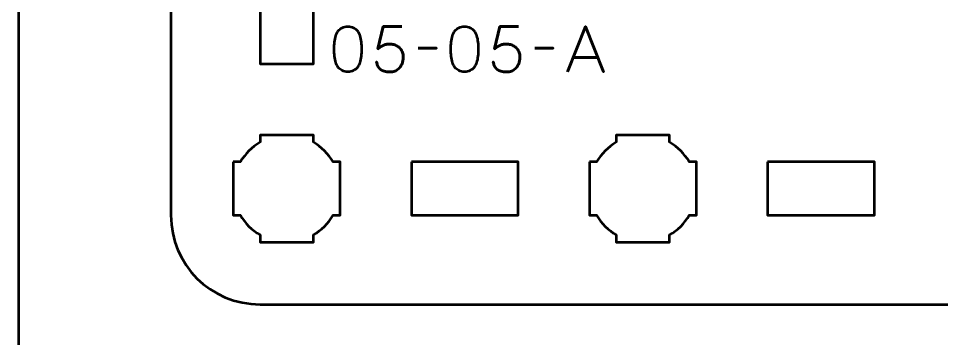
# Model space of a CAD drawing. Header units: centimetres. Extents: x -21 to 0, y -29.7 to 0.
# Drawn here: x -21 to -15.82, y -20.32 to -18.52 of the extents above; entities that cross this region are included whole.
import ezdxf

# ---------------------------------------------------------------- set-up
doc = ezdxf.new("R2010")
doc.units = ezdxf.units.CM
doc.header["$MEASUREMENT"] = 0
doc.layers.add('Layer 1', color=7, linetype='Continuous')

msp = doc.modelspace()

# ---------------------------------------------------------------- linework, layer by layer
at = {"layer": 'Layer 1', "color": 1, "lineweight": 53}
msp.add_open_spline([(-21.00003, -29.19995), (-21.00003, -29.19995), (-21.00003, -1.69992), (-21.00003, -1.69992), (-21.00003, -1.69992), (-21.00003, -1.61709), (-20.93286, -1.54992), (-20.85003, -1.54992), (-20.85003, -1.54992), (-20.7672, -1.54992), (-20.70003, -1.48275), (-20.70003, -1.39992), (-20.70003, -1.39992), (-20.70003, -1.31709), (-20.7672, -1.24992), (-20.85003, -1.24992), (-20.85003, -1.24992), (-20.93286, -1.24992), (-21.00003, -1.18275), (-21.00003, -1.09992), (-21.00003, -1.09992), (-21.00003, -1.09992), (-21.00003, -0.49992), (-21.00003, -0.49992), (-21.00003, -0.49992), (-21.00003, -0.22295), (-20.77694, 0.00004), (-20.49994, 0.00004), (-20.49994, 0.00004), (-20.49994, 0.00004), (-0.50008, 0.00004), (-0.50008, 0.00004), (-0.50008, 0.00004), (-0.22294, 0.00004), (0.00002, -0.22295), (0.00002, -0.49992), (0.00002, -0.49992), (0.00002, -0.49992), (0.00002, -29.19995), (0.00002, -29.19995), (0.00002, -29.19995), (0.00002, -29.47695), (-0.22294, -29.70004), (-0.50008, -29.70004), (-0.50008, -29.70004), (-0.50008, -29.70004), (-20.49994, -29.70004), (-20.49994, -29.70004), (-20.49994, -29.70004), (-20.77694, -29.70004), (-21.00003, -29.47695), (-21.00003, -29.19995)], degree=3, knots=[0, 0, 0, 0, 0.0769231, 0.0769231, 0.0769231, 0.0769231, 0.1538462, 0.1538462, 0.1538462, 0.1538462, 0.2307692, 0.2307692, 0.2307692, 0.2307692, 0.3076923, 0.3076923, 0.3076923, 0.3076923, 0.3846154, 0.3846154, 0.3846154, 0.3846154, 0.4615385, 0.4615385, 0.4615385, 0.4615385, 0.5384615, 0.5384615, 0.5384615, 0.5384615, 0.6153846, 0.6153846, 0.6153846, 0.6153846, 0.6923077, 0.6923077, 0.6923077, 0.6923077, 0.7692308, 0.7692308, 0.7692308, 0.7692308, 0.8461538, 0.8461538, 0.8461538, 0.8461538, 0.9230769, 0.9230769, 0.9230769, 0.9230769, 1, 1, 1, 1], dxfattribs=at)
at = {"layer": 'Layer 1', "color": 3, "lineweight": 53}
msp.add_open_spline([(-19.64363, -10.82436), (-19.64363, -10.82436), (-11.34373, -10.82436), (-11.34373, -10.82436), (-11.34373, -10.82436), (-11.06673, -10.82436), (-10.84363, -11.04746), (-10.84363, -11.32446), (-10.84363, -11.32446), (-10.84363, -11.32446), (-10.84363, -19.62436), (-10.84363, -19.62436), (-10.84363, -19.62436), (-10.84363, -19.90136), (-11.06673, -20.12446), (-11.34373, -20.12446), (-11.34373, -20.12446), (-11.34373, -20.12446), (-19.64363, -20.12446), (-19.64363, -20.12446), (-19.64363, -20.12446), (-19.92063, -20.12446), (-20.14373, -19.90136), (-20.14373, -19.62436), (-20.14373, -19.62436), (-20.14373, -19.62436), (-20.14373, -11.32446), (-20.14373, -11.32446), (-20.14373, -11.32446), (-20.14373, -11.04746), (-19.92063, -10.82436), (-19.64363, -10.82436)], degree=3, knots=[0, 0, 0, 0, 0.125, 0.125, 0.125, 0.125, 0.25, 0.25, 0.25, 0.25, 0.375, 0.375, 0.375, 0.375, 0.5, 0.5, 0.5, 0.5, 0.625, 0.625, 0.625, 0.625, 0.75, 0.75, 0.75, 0.75, 0.875, 0.875, 0.875, 0.875, 1, 1, 1, 1], dxfattribs=at)
at = {"layer": 'Layer 1', "lineweight": 53}
for points, knots in [([(-19.64363, -18.17441), (-19.64363, -18.17441), (-19.34363, -18.17441), (-19.34363, -18.17441), (-19.34363, -18.17441), (-19.34363, -18.17441), (-19.34363, -18.77441), (-19.34363, -18.77441), (-19.34363, -18.77441), (-19.34363, -18.77441), (-19.64363, -18.77441), (-19.64363, -18.77441), (-19.64363, -18.77441), (-19.64363, -18.77441), (-19.64363, -18.17441), (-19.64363, -18.17441)], [0, 0, 0, 0, 0.25, 0.25, 0.25, 0.25, 0.5, 0.5, 0.5, 0.5, 0.75, 0.75, 0.75, 0.75, 1, 1, 1, 1]), ([(-19.79369, -19.32438), (-19.79369, -19.32438), (-19.75349, -19.32438), (-19.75349, -19.32438), (-19.75349, -19.32438), (-19.72716, -19.27886), (-19.6892, -19.24093), (-19.64369, -19.2146), (-19.64369, -19.2146), (-19.64369, -19.2146), (-19.64369, -19.17438), (-19.64369, -19.17438), (-19.64369, -19.17438), (-19.64369, -19.17438), (-19.34369, -19.17438), (-19.34369, -19.17438), (-19.34369, -19.17438), (-19.34369, -19.17438), (-19.34369, -19.21457), (-19.34369, -19.21457), (-19.34369, -19.21457), (-19.29816, -19.2409), (-19.26017, -19.27885), (-19.23381, -19.32438), (-19.23381, -19.32438), (-19.23381, -19.32438), (-19.19369, -19.32438), (-19.19369, -19.32438), (-19.19369, -19.32438), (-19.19369, -19.32438), (-19.19369, -19.4698), (-19.19369, -19.4698), (-19.19369, -19.4698), (-19.19369, -19.4698), (-19.19363, -19.47445), (-19.19363, -19.47445), (-19.19363, -19.47445), (-19.19363, -19.47445), (-19.19369, -19.47909), (-19.19369, -19.47909), (-19.19369, -19.47909), (-19.19369, -19.47909), (-19.19369, -19.62438), (-19.19369, -19.62438), (-19.19369, -19.62438), (-19.19369, -19.62438), (-19.23376, -19.62438), (-19.23376, -19.62438), (-19.23376, -19.62438), (-19.26011, -19.66995), (-19.29811, -19.70796), (-19.34369, -19.73432), (-19.34369, -19.73432), (-19.34369, -19.73432), (-19.34369, -19.77438), (-19.34369, -19.77438), (-19.34369, -19.77438), (-19.34369, -19.77438), (-19.48697, -19.77438), (-19.48697, -19.77438), (-19.48697, -19.77438), (-19.48697, -19.77438), (-19.49364, -19.77446), (-19.49364, -19.77446), (-19.49364, -19.77446), (-19.49364, -19.77446), (-19.50032, -19.77438), (-19.50032, -19.77438), (-19.50032, -19.77438), (-19.50032, -19.77438), (-19.64369, -19.77438), (-19.64369, -19.77438), (-19.64369, -19.77438), (-19.64369, -19.77438), (-19.64369, -19.73428), (-19.64369, -19.73428), (-19.64369, -19.73428), (-19.68923, -19.70792), (-19.72721, -19.66993), (-19.75354, -19.62438), (-19.75354, -19.62438), (-19.75354, -19.62438), (-19.79369, -19.62438), (-19.79369, -19.62438), (-19.79369, -19.62438), (-19.79369, -19.62438), (-19.79369, -19.32438), (-19.79369, -19.32438)], [0, 0, 0, 0, 0.0454545, 0.0454545, 0.0454545, 0.0454545, 0.0909091, 0.0909091, 0.0909091, 0.0909091, 0.1363636, 0.1363636, 0.1363636, 0.1363636, 0.1818182, 0.1818182, 0.1818182, 0.1818182, 0.2272727, 0.2272727, 0.2272727, 0.2272727, 0.2727273, 0.2727273, 0.2727273, 0.2727273, 0.3181818, 0.3181818, 0.3181818, 0.3181818, 0.3636364, 0.3636364, 0.3636364, 0.3636364, 0.4090909, 0.4090909, 0.4090909, 0.4090909, 0.4545455, 0.4545455, 0.4545455, 0.4545455, 0.5, 0.5, 0.5, 0.5, 0.5454545, 0.5454545, 0.5454545, 0.5454545, 0.5909091, 0.5909091, 0.5909091, 0.5909091, 0.6363636, 0.6363636, 0.6363636, 0.6363636, 0.6818182, 0.6818182, 0.6818182, 0.6818182, 0.7272727, 0.7272727, 0.7272727, 0.7272727, 0.7727273, 0.7727273, 0.7727273, 0.7727273, 0.8181818, 0.8181818, 0.8181818, 0.8181818, 0.8636364, 0.8636364, 0.8636364, 0.8636364, 0.9090909, 0.9090909, 0.9090909, 0.9090909, 0.9545455, 0.9545455, 0.9545455, 0.9545455, 1, 1, 1, 1]), ([(-17.79369, -19.32438), (-17.79369, -19.32438), (-17.75349, -19.32438), (-17.75349, -19.32438), (-17.75349, -19.32438), (-17.72716, -19.27886), (-17.6892, -19.24093), (-17.64369, -19.2146), (-17.64369, -19.2146), (-17.64369, -19.2146), (-17.64369, -19.17438), (-17.64369, -19.17438), (-17.64369, -19.17438), (-17.64369, -19.17438), (-17.34369, -19.17438), (-17.34369, -19.17438), (-17.34369, -19.17438), (-17.34369, -19.17438), (-17.34369, -19.21457), (-17.34369, -19.21457), (-17.34369, -19.21457), (-17.29816, -19.2409), (-17.26017, -19.27885), (-17.23381, -19.32438), (-17.23381, -19.32438), (-17.23381, -19.32438), (-17.19369, -19.32438), (-17.19369, -19.32438), (-17.19369, -19.32438), (-17.19369, -19.32438), (-17.19369, -19.4698), (-17.19369, -19.4698), (-17.19369, -19.4698), (-17.19369, -19.4698), (-17.19363, -19.47445), (-17.19363, -19.47445), (-17.19363, -19.47445), (-17.19363, -19.47445), (-17.19369, -19.47909), (-17.19369, -19.47909), (-17.19369, -19.47909), (-17.19369, -19.47909), (-17.19369, -19.62438), (-17.19369, -19.62438), (-17.19369, -19.62438), (-17.19369, -19.62438), (-17.23376, -19.62438), (-17.23376, -19.62438), (-17.23376, -19.62438), (-17.26011, -19.66995), (-17.29811, -19.70796), (-17.34369, -19.73432), (-17.34369, -19.73432), (-17.34369, -19.73432), (-17.34369, -19.77438), (-17.34369, -19.77438), (-17.34369, -19.77438), (-17.34369, -19.77438), (-17.48697, -19.77438), (-17.48697, -19.77438), (-17.48697, -19.77438), (-17.48697, -19.77438), (-17.49364, -19.77446), (-17.49364, -19.77446), (-17.49364, -19.77446), (-17.49364, -19.77446), (-17.50032, -19.77438), (-17.50032, -19.77438), (-17.50032, -19.77438), (-17.50032, -19.77438), (-17.64369, -19.77438), (-17.64369, -19.77438), (-17.64369, -19.77438), (-17.64369, -19.77438), (-17.64369, -19.73428), (-17.64369, -19.73428), (-17.64369, -19.73428), (-17.68923, -19.70792), (-17.72721, -19.66993), (-17.75354, -19.62438), (-17.75354, -19.62438), (-17.75354, -19.62438), (-17.79369, -19.62438), (-17.79369, -19.62438), (-17.79369, -19.62438), (-17.79369, -19.62438), (-17.79369, -19.32438), (-17.79369, -19.32438)], [0, 0, 0, 0, 0.0454545, 0.0454545, 0.0454545, 0.0454545, 0.0909091, 0.0909091, 0.0909091, 0.0909091, 0.1363636, 0.1363636, 0.1363636, 0.1363636, 0.1818182, 0.1818182, 0.1818182, 0.1818182, 0.2272727, 0.2272727, 0.2272727, 0.2272727, 0.2727273, 0.2727273, 0.2727273, 0.2727273, 0.3181818, 0.3181818, 0.3181818, 0.3181818, 0.3636364, 0.3636364, 0.3636364, 0.3636364, 0.4090909, 0.4090909, 0.4090909, 0.4090909, 0.4545455, 0.4545455, 0.4545455, 0.4545455, 0.5, 0.5, 0.5, 0.5, 0.5454545, 0.5454545, 0.5454545, 0.5454545, 0.5909091, 0.5909091, 0.5909091, 0.5909091, 0.6363636, 0.6363636, 0.6363636, 0.6363636, 0.6818182, 0.6818182, 0.6818182, 0.6818182, 0.7272727, 0.7272727, 0.7272727, 0.7272727, 0.7727273, 0.7727273, 0.7727273, 0.7727273, 0.8181818, 0.8181818, 0.8181818, 0.8181818, 0.8636364, 0.8636364, 0.8636364, 0.8636364, 0.9090909, 0.9090909, 0.9090909, 0.9090909, 0.9545455, 0.9545455, 0.9545455, 0.9545455, 1, 1, 1, 1]), ([(-18.79368, -19.32436), (-18.79368, -19.32436), (-18.19368, -19.32436), (-18.19368, -19.32436), (-18.19368, -19.32436), (-18.19368, -19.32436), (-18.19368, -19.62436), (-18.19368, -19.62436), (-18.19368, -19.62436), (-18.19368, -19.62436), (-18.79368, -19.62436), (-18.79368, -19.62436), (-18.79368, -19.62436), (-18.79368, -19.62436), (-18.79368, -19.32436), (-18.79368, -19.32436)], [0, 0, 0, 0, 0.25, 0.25, 0.25, 0.25, 0.5, 0.5, 0.5, 0.5, 0.75, 0.75, 0.75, 0.75, 1, 1, 1, 1]), ([(-16.79372, -19.32436), (-16.79372, -19.32436), (-16.19371, -19.32436), (-16.19371, -19.32436), (-16.19371, -19.32436), (-16.19371, -19.32436), (-16.19371, -19.62436), (-16.19371, -19.62436), (-16.19371, -19.62436), (-16.19371, -19.62436), (-16.79372, -19.62436), (-16.79372, -19.62436), (-16.79372, -19.62436), (-16.79372, -19.62436), (-16.79372, -19.32436), (-16.79372, -19.32436)], [0, 0, 0, 0, 0.25, 0.25, 0.25, 0.25, 0.5, 0.5, 0.5, 0.5, 0.75, 0.75, 0.75, 0.75, 1, 1, 1, 1])]:
    msp.add_open_spline(points, degree=3, knots=knots, dxfattribs=at)
at = {"layer": 'Layer 1', "color": 5, "lineweight": 53}
for points, knots in [([(-19.15057, -18.8186), (-19.13823, -18.81854), (-19.12758, -18.81637), (-19.11871, -18.81213), (-19.11871, -18.81213), (-19.10989, -18.8079), (-19.10254, -18.80184), (-19.09666, -18.79414), (-19.09666, -18.79414), (-19.09084, -18.78638), (-19.08625, -18.77721), (-19.08284, -18.76662), (-19.08284, -18.76662), (-19.07949, -18.75604), (-19.07708, -18.74446), (-19.07573, -18.73176), (-19.07573, -18.73176), (-19.07431, -18.71906), (-19.07361, -18.70571), (-19.07367, -18.6916), (-19.07367, -18.6916), (-19.07361, -18.67755), (-19.07431, -18.6642), (-19.07573, -18.65156), (-19.07573, -18.65156), (-19.07708, -18.63892), (-19.07949, -18.62728), (-19.08284, -18.61669), (-19.08284, -18.61669), (-19.08625, -18.60617), (-19.09084, -18.597), (-19.09666, -18.58918), (-19.09666, -18.58918), (-19.10254, -18.58141), (-19.10989, -18.57536), (-19.11871, -18.57112), (-19.11871, -18.57112), (-19.12758, -18.56683), (-19.13823, -18.56466), (-19.15057, -18.5646), (-19.15057, -18.5646), (-19.16292, -18.56466), (-19.17356, -18.56683), (-19.18244, -18.57112), (-19.18244, -18.57112), (-19.19126, -18.57536), (-19.19861, -18.58141), (-19.20449, -18.58918), (-19.20449, -18.58918), (-19.21031, -18.597), (-19.2149, -18.60617), (-19.21831, -18.61669), (-19.21831, -18.61669), (-19.22166, -18.62728), (-19.22407, -18.63892), (-19.22542, -18.65156), (-19.22542, -18.65156), (-19.22683, -18.6642), (-19.22754, -18.67755), (-19.22748, -18.6916), (-19.22748, -18.6916), (-19.22754, -18.70571), (-19.22683, -18.71906), (-19.22542, -18.73176), (-19.22542, -18.73176), (-19.22407, -18.74446), (-19.22166, -18.75604), (-19.21831, -18.76662), (-19.21831, -18.76662), (-19.2149, -18.77721), (-19.21031, -18.78638), (-19.20449, -18.79414), (-19.20449, -18.79414), (-19.19861, -18.80184), (-19.19126, -18.8079), (-19.18244, -18.81213), (-19.18244, -18.81213), (-19.17356, -18.81637), (-19.16292, -18.81854), (-19.15057, -18.8186)], [0, 0, 0, 0, 0.05, 0.05, 0.05, 0.05, 0.1, 0.1, 0.1, 0.1, 0.15, 0.15, 0.15, 0.15, 0.2, 0.2, 0.2, 0.2, 0.25, 0.25, 0.25, 0.25, 0.3, 0.3, 0.3, 0.3, 0.35, 0.35, 0.35, 0.35, 0.4, 0.4, 0.4, 0.4, 0.45, 0.45, 0.45, 0.45, 0.5, 0.5, 0.5, 0.5, 0.55, 0.55, 0.55, 0.55, 0.6, 0.6, 0.6, 0.6, 0.65, 0.65, 0.65, 0.65, 0.7, 0.7, 0.7, 0.7, 0.75, 0.75, 0.75, 0.75, 0.8, 0.8, 0.8, 0.8, 0.85, 0.85, 0.85, 0.85, 0.9, 0.9, 0.9, 0.9, 0.95, 0.95, 0.95, 0.95, 1, 1, 1, 1]), ([(-19.15057, -18.8186), (-19.13823, -18.81854), (-19.12758, -18.81637), (-19.11871, -18.81213), (-19.11871, -18.81213), (-19.10989, -18.8079), (-19.10254, -18.80184), (-19.09666, -18.79414), (-19.09666, -18.79414), (-19.09084, -18.78638), (-19.08625, -18.77721), (-19.08284, -18.76662), (-19.08284, -18.76662), (-19.07949, -18.75604), (-19.07708, -18.74446), (-19.07573, -18.73176), (-19.07573, -18.73176), (-19.07431, -18.71906), (-19.07361, -18.70571), (-19.07367, -18.6916), (-19.07367, -18.6916), (-19.07361, -18.67755), (-19.07431, -18.6642), (-19.07573, -18.65156), (-19.07573, -18.65156), (-19.07708, -18.63892), (-19.07949, -18.62728), (-19.08284, -18.61669), (-19.08284, -18.61669), (-19.08625, -18.60617), (-19.09084, -18.597), (-19.09666, -18.58918), (-19.09666, -18.58918), (-19.10254, -18.58141), (-19.10989, -18.57536), (-19.11871, -18.57112), (-19.11871, -18.57112), (-19.12758, -18.56683), (-19.13823, -18.56466), (-19.15057, -18.5646), (-19.15057, -18.5646), (-19.16292, -18.56466), (-19.17356, -18.56683), (-19.18244, -18.57112), (-19.18244, -18.57112), (-19.19126, -18.57536), (-19.19861, -18.58141), (-19.20449, -18.58918), (-19.20449, -18.58918), (-19.21031, -18.597), (-19.2149, -18.60617), (-19.21831, -18.61669), (-19.21831, -18.61669), (-19.22166, -18.62728), (-19.22407, -18.63892), (-19.22542, -18.65156), (-19.22542, -18.65156), (-19.22683, -18.6642), (-19.22754, -18.67755), (-19.22748, -18.6916), (-19.22748, -18.6916), (-19.22754, -18.70571), (-19.22683, -18.71906), (-19.22542, -18.73176), (-19.22542, -18.73176), (-19.22407, -18.74446), (-19.22166, -18.75604), (-19.21831, -18.76662), (-19.21831, -18.76662), (-19.2149, -18.77721), (-19.21031, -18.78638), (-19.20449, -18.79414), (-19.20449, -18.79414), (-19.19861, -18.80184), (-19.19126, -18.8079), (-19.18244, -18.81213), (-19.18244, -18.81213), (-19.17356, -18.81637), (-19.16292, -18.81854), (-19.15057, -18.8186)], [0, 0, 0, 0, 0.05, 0.05, 0.05, 0.05, 0.1, 0.1, 0.1, 0.1, 0.15, 0.15, 0.15, 0.15, 0.2, 0.2, 0.2, 0.2, 0.25, 0.25, 0.25, 0.25, 0.3, 0.3, 0.3, 0.3, 0.35, 0.35, 0.35, 0.35, 0.4, 0.4, 0.4, 0.4, 0.45, 0.45, 0.45, 0.45, 0.5, 0.5, 0.5, 0.5, 0.55, 0.55, 0.55, 0.55, 0.6, 0.6, 0.6, 0.6, 0.65, 0.65, 0.65, 0.65, 0.7, 0.7, 0.7, 0.7, 0.75, 0.75, 0.75, 0.75, 0.8, 0.8, 0.8, 0.8, 0.85, 0.85, 0.85, 0.85, 0.9, 0.9, 0.9, 0.9, 0.95, 0.95, 0.95, 0.95, 1, 1, 1, 1]), ([(-18.84718, -18.56425), (-18.84718, -18.56425), (-18.95302, -18.56425), (-18.95302, -18.56425), (-18.95302, -18.56425), (-18.95302, -18.56425), (-18.98124, -18.69054), (-18.98124, -18.69054), (-18.98124, -18.69054), (-18.9763, -18.68631), (-18.9716, -18.68249), (-18.96707, -18.67913), (-18.96707, -18.67913), (-18.9626, -18.67578), (-18.9579, -18.67296), (-18.9529, -18.67061), (-18.9529, -18.67061), (-18.94796, -18.66826), (-18.94232, -18.66649), (-18.93597, -18.66526), (-18.93597, -18.66526), (-18.92968, -18.66402), (-18.92215, -18.66338), (-18.91351, -18.66338), (-18.91351, -18.66338), (-18.90645, -18.66338), (-18.8994, -18.66432), (-18.89234, -18.66626), (-18.89234, -18.66626), (-18.88528, -18.66814), (-18.87858, -18.67102), (-18.87223, -18.67484), (-18.87223, -18.67484), (-18.86582, -18.67872), (-18.86018, -18.68354), (-18.85524, -18.68936), (-18.85524, -18.68936), (-18.85024, -18.69519), (-18.8463, -18.70201), (-18.84348, -18.70983), (-18.84348, -18.70983), (-18.8406, -18.71765), (-18.83913, -18.72652), (-18.83907, -18.7364), (-18.83907, -18.7364), (-18.83901, -18.74005), (-18.83942, -18.74463), (-18.84025, -18.75004), (-18.84025, -18.75004), (-18.84101, -18.75545), (-18.84242, -18.76133), (-18.84442, -18.76756), (-18.84442, -18.76756), (-18.84642, -18.7738), (-18.84924, -18.77997), (-18.85283, -18.78609), (-18.85283, -18.78609), (-18.85641, -18.7922), (-18.861, -18.79779), (-18.86653, -18.80284), (-18.86653, -18.80284), (-18.87205, -18.8079), (-18.87876, -18.81196), (-18.88658, -18.81501), (-18.88658, -18.81501), (-18.89446, -18.81801), (-18.90369, -18.8196), (-18.91421, -18.81966), (-18.91421, -18.81966), (-18.92679, -18.8196), (-18.93738, -18.81825), (-18.94596, -18.81572), (-18.94596, -18.81572), (-18.95455, -18.81313), (-18.96154, -18.80978), (-18.96695, -18.80555), (-18.96695, -18.80555), (-18.97242, -18.80131), (-18.97665, -18.79667), (-18.97971, -18.79161), (-18.97971, -18.79161), (-18.98277, -18.78656), (-18.98506, -18.7815), (-18.98659, -18.77644), (-18.98659, -18.77644), (-18.98812, -18.77139), (-18.9893, -18.76674), (-18.99006, -18.76251), (-18.99006, -18.76251), (-18.9893, -18.76674), (-18.98812, -18.77139), (-18.98659, -18.77644), (-18.98659, -18.77644), (-18.98506, -18.7815), (-18.98277, -18.78656), (-18.97971, -18.79161), (-18.97971, -18.79161), (-18.97665, -18.79667), (-18.97242, -18.80131), (-18.96695, -18.80555), (-18.96695, -18.80555), (-18.96154, -18.80978), (-18.95455, -18.81313), (-18.94596, -18.81572), (-18.94596, -18.81572), (-18.93738, -18.81825), (-18.92679, -18.8196), (-18.91421, -18.81966), (-18.91421, -18.81966), (-18.90369, -18.8196), (-18.89446, -18.81801), (-18.88658, -18.81501), (-18.88658, -18.81501), (-18.87876, -18.81196), (-18.87205, -18.8079), (-18.86653, -18.80284), (-18.86653, -18.80284), (-18.861, -18.79779), (-18.85641, -18.7922), (-18.85283, -18.78609), (-18.85283, -18.78609), (-18.84924, -18.77997), (-18.84642, -18.7738), (-18.84442, -18.76756), (-18.84442, -18.76756), (-18.84242, -18.76133), (-18.84101, -18.75545), (-18.84025, -18.75004), (-18.84025, -18.75004), (-18.83942, -18.74463), (-18.83901, -18.74005), (-18.83907, -18.7364), (-18.83907, -18.7364), (-18.83913, -18.72652), (-18.8406, -18.71765), (-18.84348, -18.70983), (-18.84348, -18.70983), (-18.8463, -18.70201), (-18.85024, -18.69519), (-18.85524, -18.68936), (-18.85524, -18.68936), (-18.86018, -18.68354), (-18.86582, -18.67872), (-18.87223, -18.67484), (-18.87223, -18.67484), (-18.87858, -18.67102), (-18.88528, -18.66814), (-18.89234, -18.66626), (-18.89234, -18.66626), (-18.8994, -18.66432), (-18.90645, -18.66338), (-18.91351, -18.66338), (-18.91351, -18.66338), (-18.92215, -18.66338), (-18.92968, -18.66402), (-18.93597, -18.66526), (-18.93597, -18.66526), (-18.94232, -18.66649), (-18.94796, -18.66826), (-18.9529, -18.67061), (-18.9529, -18.67061), (-18.9579, -18.67296), (-18.9626, -18.67578), (-18.96707, -18.67913), (-18.96707, -18.67913), (-18.9716, -18.68249), (-18.9763, -18.68631), (-18.98124, -18.69054), (-18.98124, -18.69054), (-18.98124, -18.69054), (-18.95302, -18.56425), (-18.95302, -18.56425), (-18.95302, -18.56425), (-18.95302, -18.56425), (-18.84718, -18.56425), (-18.84718, -18.56425)], [0, 0, 0, 0, 0.0227273, 0.0227273, 0.0227273, 0.0227273, 0.0454545, 0.0454545, 0.0454545, 0.0454545, 0.0681818, 0.0681818, 0.0681818, 0.0681818, 0.0909091, 0.0909091, 0.0909091, 0.0909091, 0.1136364, 0.1136364, 0.1136364, 0.1136364, 0.1363636, 0.1363636, 0.1363636, 0.1363636, 0.1590909, 0.1590909, 0.1590909, 0.1590909, 0.1818182, 0.1818182, 0.1818182, 0.1818182, 0.2045455, 0.2045455, 0.2045455, 0.2045455, 0.2272727, 0.2272727, 0.2272727, 0.2272727, 0.25, 0.25, 0.25, 0.25, 0.2727273, 0.2727273, 0.2727273, 0.2727273, 0.2954545, 0.2954545, 0.2954545, 0.2954545, 0.3181818, 0.3181818, 0.3181818, 0.3181818, 0.3409091, 0.3409091, 0.3409091, 0.3409091, 0.3636364, 0.3636364, 0.3636364, 0.3636364, 0.3863636, 0.3863636, 0.3863636, 0.3863636, 0.4090909, 0.4090909, 0.4090909, 0.4090909, 0.4318182, 0.4318182, 0.4318182, 0.4318182, 0.4545455, 0.4545455, 0.4545455, 0.4545455, 0.4772727, 0.4772727, 0.4772727, 0.4772727, 0.5, 0.5, 0.5, 0.5, 0.5227273, 0.5227273, 0.5227273, 0.5227273, 0.5454545, 0.5454545, 0.5454545, 0.5454545, 0.5681818, 0.5681818, 0.5681818, 0.5681818, 0.5909091, 0.5909091, 0.5909091, 0.5909091, 0.6136364, 0.6136364, 0.6136364, 0.6136364, 0.6363636, 0.6363636, 0.6363636, 0.6363636, 0.6590909, 0.6590909, 0.6590909, 0.6590909, 0.6818182, 0.6818182, 0.6818182, 0.6818182, 0.7045455, 0.7045455, 0.7045455, 0.7045455, 0.7272727, 0.7272727, 0.7272727, 0.7272727, 0.75, 0.75, 0.75, 0.75, 0.7727273, 0.7727273, 0.7727273, 0.7727273, 0.7954545, 0.7954545, 0.7954545, 0.7954545, 0.8181818, 0.8181818, 0.8181818, 0.8181818, 0.8409091, 0.8409091, 0.8409091, 0.8409091, 0.8636364, 0.8636364, 0.8636364, 0.8636364, 0.8863636, 0.8863636, 0.8863636, 0.8863636, 0.9090909, 0.9090909, 0.9090909, 0.9090909, 0.9318182, 0.9318182, 0.9318182, 0.9318182, 0.9545455, 0.9545455, 0.9545455, 0.9545455, 0.9772727, 0.9772727, 0.9772727, 0.9772727, 1, 1, 1, 1]), ([(-18.49545, -18.8186), (-18.48311, -18.81854), (-18.47246, -18.81637), (-18.46359, -18.81213), (-18.46359, -18.81213), (-18.45477, -18.8079), (-18.44742, -18.80184), (-18.44154, -18.79414), (-18.44154, -18.79414), (-18.43572, -18.78638), (-18.43113, -18.77721), (-18.42772, -18.76662), (-18.42772, -18.76662), (-18.42437, -18.75604), (-18.42196, -18.74446), (-18.42061, -18.73176), (-18.42061, -18.73176), (-18.41919, -18.71906), (-18.41849, -18.70571), (-18.41855, -18.6916), (-18.41855, -18.6916), (-18.41849, -18.67755), (-18.41919, -18.6642), (-18.42061, -18.65156), (-18.42061, -18.65156), (-18.42196, -18.63892), (-18.42437, -18.62728), (-18.42772, -18.61669), (-18.42772, -18.61669), (-18.43113, -18.60617), (-18.43572, -18.597), (-18.44154, -18.58918), (-18.44154, -18.58918), (-18.44742, -18.58141), (-18.45477, -18.57536), (-18.46359, -18.57112), (-18.46359, -18.57112), (-18.47246, -18.56683), (-18.48311, -18.56466), (-18.49545, -18.5646), (-18.49545, -18.5646), (-18.5078, -18.56466), (-18.51844, -18.56683), (-18.52732, -18.57112), (-18.52732, -18.57112), (-18.53614, -18.57536), (-18.54349, -18.58141), (-18.54937, -18.58918), (-18.54937, -18.58918), (-18.55519, -18.597), (-18.55978, -18.60617), (-18.56319, -18.61669), (-18.56319, -18.61669), (-18.56654, -18.62728), (-18.56895, -18.63892), (-18.5703, -18.65156), (-18.5703, -18.65156), (-18.57171, -18.6642), (-18.57242, -18.67755), (-18.57236, -18.6916), (-18.57236, -18.6916), (-18.57242, -18.70571), (-18.57171, -18.71906), (-18.5703, -18.73176), (-18.5703, -18.73176), (-18.56895, -18.74446), (-18.56654, -18.75604), (-18.56319, -18.76662), (-18.56319, -18.76662), (-18.55978, -18.77721), (-18.55519, -18.78638), (-18.54937, -18.79414), (-18.54937, -18.79414), (-18.54349, -18.80184), (-18.53614, -18.8079), (-18.52732, -18.81213), (-18.52732, -18.81213), (-18.51844, -18.81637), (-18.5078, -18.81854), (-18.49545, -18.8186)], [0, 0, 0, 0, 0.05, 0.05, 0.05, 0.05, 0.1, 0.1, 0.1, 0.1, 0.15, 0.15, 0.15, 0.15, 0.2, 0.2, 0.2, 0.2, 0.25, 0.25, 0.25, 0.25, 0.3, 0.3, 0.3, 0.3, 0.35, 0.35, 0.35, 0.35, 0.4, 0.4, 0.4, 0.4, 0.45, 0.45, 0.45, 0.45, 0.5, 0.5, 0.5, 0.5, 0.55, 0.55, 0.55, 0.55, 0.6, 0.6, 0.6, 0.6, 0.65, 0.65, 0.65, 0.65, 0.7, 0.7, 0.7, 0.7, 0.75, 0.75, 0.75, 0.75, 0.8, 0.8, 0.8, 0.8, 0.85, 0.85, 0.85, 0.85, 0.9, 0.9, 0.9, 0.9, 0.95, 0.95, 0.95, 0.95, 1, 1, 1, 1]), ([(-18.49545, -18.8186), (-18.48311, -18.81854), (-18.47246, -18.81637), (-18.46359, -18.81213), (-18.46359, -18.81213), (-18.45477, -18.8079), (-18.44742, -18.80184), (-18.44154, -18.79414), (-18.44154, -18.79414), (-18.43572, -18.78638), (-18.43113, -18.77721), (-18.42772, -18.76662), (-18.42772, -18.76662), (-18.42437, -18.75604), (-18.42196, -18.74446), (-18.42061, -18.73176), (-18.42061, -18.73176), (-18.41919, -18.71906), (-18.41849, -18.70571), (-18.41855, -18.6916), (-18.41855, -18.6916), (-18.41849, -18.67755), (-18.41919, -18.6642), (-18.42061, -18.65156), (-18.42061, -18.65156), (-18.42196, -18.63892), (-18.42437, -18.62728), (-18.42772, -18.61669), (-18.42772, -18.61669), (-18.43113, -18.60617), (-18.43572, -18.597), (-18.44154, -18.58918), (-18.44154, -18.58918), (-18.44742, -18.58141), (-18.45477, -18.57536), (-18.46359, -18.57112), (-18.46359, -18.57112), (-18.47246, -18.56683), (-18.48311, -18.56466), (-18.49545, -18.5646), (-18.49545, -18.5646), (-18.5078, -18.56466), (-18.51844, -18.56683), (-18.52732, -18.57112), (-18.52732, -18.57112), (-18.53614, -18.57536), (-18.54349, -18.58141), (-18.54937, -18.58918), (-18.54937, -18.58918), (-18.55519, -18.597), (-18.55978, -18.60617), (-18.56319, -18.61669), (-18.56319, -18.61669), (-18.56654, -18.62728), (-18.56895, -18.63892), (-18.5703, -18.65156), (-18.5703, -18.65156), (-18.57171, -18.6642), (-18.57242, -18.67755), (-18.57236, -18.6916), (-18.57236, -18.6916), (-18.57242, -18.70571), (-18.57171, -18.71906), (-18.5703, -18.73176), (-18.5703, -18.73176), (-18.56895, -18.74446), (-18.56654, -18.75604), (-18.56319, -18.76662), (-18.56319, -18.76662), (-18.55978, -18.77721), (-18.55519, -18.78638), (-18.54937, -18.79414), (-18.54937, -18.79414), (-18.54349, -18.80184), (-18.53614, -18.8079), (-18.52732, -18.81213), (-18.52732, -18.81213), (-18.51844, -18.81637), (-18.5078, -18.81854), (-18.49545, -18.8186)], [0, 0, 0, 0, 0.05, 0.05, 0.05, 0.05, 0.1, 0.1, 0.1, 0.1, 0.15, 0.15, 0.15, 0.15, 0.2, 0.2, 0.2, 0.2, 0.25, 0.25, 0.25, 0.25, 0.3, 0.3, 0.3, 0.3, 0.35, 0.35, 0.35, 0.35, 0.4, 0.4, 0.4, 0.4, 0.45, 0.45, 0.45, 0.45, 0.5, 0.5, 0.5, 0.5, 0.55, 0.55, 0.55, 0.55, 0.6, 0.6, 0.6, 0.6, 0.65, 0.65, 0.65, 0.65, 0.7, 0.7, 0.7, 0.7, 0.75, 0.75, 0.75, 0.75, 0.8, 0.8, 0.8, 0.8, 0.85, 0.85, 0.85, 0.85, 0.9, 0.9, 0.9, 0.9, 0.95, 0.95, 0.95, 0.95, 1, 1, 1, 1]), ([(-18.19206, -18.56425), (-18.19206, -18.56425), (-18.2979, -18.56425), (-18.2979, -18.56425), (-18.2979, -18.56425), (-18.2979, -18.56425), (-18.32612, -18.69054), (-18.32612, -18.69054), (-18.32612, -18.69054), (-18.32118, -18.68631), (-18.31648, -18.68249), (-18.31195, -18.67913), (-18.31195, -18.67913), (-18.30748, -18.67578), (-18.30278, -18.67296), (-18.29778, -18.67061), (-18.29778, -18.67061), (-18.29284, -18.66826), (-18.2872, -18.66649), (-18.28085, -18.66526), (-18.28085, -18.66526), (-18.27456, -18.66402), (-18.26703, -18.66338), (-18.25839, -18.66338), (-18.25839, -18.66338), (-18.25133, -18.66338), (-18.24428, -18.66432), (-18.23722, -18.66626), (-18.23722, -18.66626), (-18.23016, -18.66814), (-18.22346, -18.67102), (-18.21711, -18.67484), (-18.21711, -18.67484), (-18.2107, -18.67872), (-18.20506, -18.68354), (-18.20012, -18.68936), (-18.20012, -18.68936), (-18.19512, -18.69519), (-18.19118, -18.70201), (-18.18836, -18.70983), (-18.18836, -18.70983), (-18.18548, -18.71765), (-18.18401, -18.72652), (-18.18395, -18.7364), (-18.18395, -18.7364), (-18.18389, -18.74005), (-18.1843, -18.74463), (-18.18513, -18.75004), (-18.18513, -18.75004), (-18.18589, -18.75545), (-18.1873, -18.76133), (-18.1893, -18.76756), (-18.1893, -18.76756), (-18.1913, -18.7738), (-18.19412, -18.77997), (-18.19771, -18.78609), (-18.19771, -18.78609), (-18.20129, -18.7922), (-18.20588, -18.79779), (-18.21141, -18.80284), (-18.21141, -18.80284), (-18.21693, -18.8079), (-18.22364, -18.81196), (-18.23146, -18.81501), (-18.23146, -18.81501), (-18.23934, -18.81801), (-18.24857, -18.8196), (-18.25909, -18.81966), (-18.25909, -18.81966), (-18.27167, -18.8196), (-18.28226, -18.81825), (-18.29084, -18.81572), (-18.29084, -18.81572), (-18.29943, -18.81313), (-18.30642, -18.80978), (-18.31183, -18.80555), (-18.31183, -18.80555), (-18.3173, -18.80131), (-18.32153, -18.79667), (-18.32459, -18.79161), (-18.32459, -18.79161), (-18.32765, -18.78656), (-18.32994, -18.7815), (-18.33147, -18.77644), (-18.33147, -18.77644), (-18.333, -18.77139), (-18.33418, -18.76674), (-18.33494, -18.76251), (-18.33494, -18.76251), (-18.33418, -18.76674), (-18.333, -18.77139), (-18.33147, -18.77644), (-18.33147, -18.77644), (-18.32994, -18.7815), (-18.32765, -18.78656), (-18.32459, -18.79161), (-18.32459, -18.79161), (-18.32153, -18.79667), (-18.3173, -18.80131), (-18.31183, -18.80555), (-18.31183, -18.80555), (-18.30642, -18.80978), (-18.29943, -18.81313), (-18.29084, -18.81572), (-18.29084, -18.81572), (-18.28226, -18.81825), (-18.27167, -18.8196), (-18.25909, -18.81966), (-18.25909, -18.81966), (-18.24857, -18.8196), (-18.23934, -18.81801), (-18.23146, -18.81501), (-18.23146, -18.81501), (-18.22364, -18.81196), (-18.21693, -18.8079), (-18.21141, -18.80284), (-18.21141, -18.80284), (-18.20588, -18.79779), (-18.20129, -18.7922), (-18.19771, -18.78609), (-18.19771, -18.78609), (-18.19412, -18.77997), (-18.1913, -18.7738), (-18.1893, -18.76756), (-18.1893, -18.76756), (-18.1873, -18.76133), (-18.18589, -18.75545), (-18.18513, -18.75004), (-18.18513, -18.75004), (-18.1843, -18.74463), (-18.18389, -18.74005), (-18.18395, -18.7364), (-18.18395, -18.7364), (-18.18401, -18.72652), (-18.18548, -18.71765), (-18.18836, -18.70983), (-18.18836, -18.70983), (-18.19118, -18.70201), (-18.19512, -18.69519), (-18.20012, -18.68936), (-18.20012, -18.68936), (-18.20506, -18.68354), (-18.2107, -18.67872), (-18.21711, -18.67484), (-18.21711, -18.67484), (-18.22346, -18.67102), (-18.23016, -18.66814), (-18.23722, -18.66626), (-18.23722, -18.66626), (-18.24428, -18.66432), (-18.25133, -18.66338), (-18.25839, -18.66338), (-18.25839, -18.66338), (-18.26703, -18.66338), (-18.27456, -18.66402), (-18.28085, -18.66526), (-18.28085, -18.66526), (-18.2872, -18.66649), (-18.29284, -18.66826), (-18.29778, -18.67061), (-18.29778, -18.67061), (-18.30278, -18.67296), (-18.30748, -18.67578), (-18.31195, -18.67913), (-18.31195, -18.67913), (-18.31648, -18.68249), (-18.32118, -18.68631), (-18.32612, -18.69054), (-18.32612, -18.69054), (-18.32612, -18.69054), (-18.2979, -18.56425), (-18.2979, -18.56425), (-18.2979, -18.56425), (-18.2979, -18.56425), (-18.19206, -18.56425), (-18.19206, -18.56425)], [0, 0, 0, 0, 0.0227273, 0.0227273, 0.0227273, 0.0227273, 0.0454545, 0.0454545, 0.0454545, 0.0454545, 0.0681818, 0.0681818, 0.0681818, 0.0681818, 0.0909091, 0.0909091, 0.0909091, 0.0909091, 0.1136364, 0.1136364, 0.1136364, 0.1136364, 0.1363636, 0.1363636, 0.1363636, 0.1363636, 0.1590909, 0.1590909, 0.1590909, 0.1590909, 0.1818182, 0.1818182, 0.1818182, 0.1818182, 0.2045455, 0.2045455, 0.2045455, 0.2045455, 0.2272727, 0.2272727, 0.2272727, 0.2272727, 0.25, 0.25, 0.25, 0.25, 0.2727273, 0.2727273, 0.2727273, 0.2727273, 0.2954545, 0.2954545, 0.2954545, 0.2954545, 0.3181818, 0.3181818, 0.3181818, 0.3181818, 0.3409091, 0.3409091, 0.3409091, 0.3409091, 0.3636364, 0.3636364, 0.3636364, 0.3636364, 0.3863636, 0.3863636, 0.3863636, 0.3863636, 0.4090909, 0.4090909, 0.4090909, 0.4090909, 0.4318182, 0.4318182, 0.4318182, 0.4318182, 0.4545455, 0.4545455, 0.4545455, 0.4545455, 0.4772727, 0.4772727, 0.4772727, 0.4772727, 0.5, 0.5, 0.5, 0.5, 0.5227273, 0.5227273, 0.5227273, 0.5227273, 0.5454545, 0.5454545, 0.5454545, 0.5454545, 0.5681818, 0.5681818, 0.5681818, 0.5681818, 0.5909091, 0.5909091, 0.5909091, 0.5909091, 0.6136364, 0.6136364, 0.6136364, 0.6136364, 0.6363636, 0.6363636, 0.6363636, 0.6363636, 0.6590909, 0.6590909, 0.6590909, 0.6590909, 0.6818182, 0.6818182, 0.6818182, 0.6818182, 0.7045455, 0.7045455, 0.7045455, 0.7045455, 0.7272727, 0.7272727, 0.7272727, 0.7272727, 0.75, 0.75, 0.75, 0.75, 0.7727273, 0.7727273, 0.7727273, 0.7727273, 0.7954545, 0.7954545, 0.7954545, 0.7954545, 0.8181818, 0.8181818, 0.8181818, 0.8181818, 0.8409091, 0.8409091, 0.8409091, 0.8409091, 0.8636364, 0.8636364, 0.8636364, 0.8636364, 0.8863636, 0.8863636, 0.8863636, 0.8863636, 0.9090909, 0.9090909, 0.9090909, 0.9090909, 0.9318182, 0.9318182, 0.9318182, 0.9318182, 0.9545455, 0.9545455, 0.9545455, 0.9545455, 0.9772727, 0.9772727, 0.9772727, 0.9772727, 1, 1, 1, 1]), ([(-17.91724, -18.8186), (-17.91724, -18.8186), (-17.81634, -18.56425), (-17.81634, -18.56425), (-17.81634, -18.56425), (-17.81634, -18.56425), (-17.7151, -18.8186), (-17.7151, -18.8186), (-17.7151, -18.8186), (-17.7151, -18.8186), (-17.81634, -18.56425), (-17.81634, -18.56425), (-17.81634, -18.56425), (-17.81634, -18.56425), (-17.91724, -18.8186), (-17.91724, -18.8186)], [0, 0, 0, 0, 0.25, 0.25, 0.25, 0.25, 0.5, 0.5, 0.5, 0.5, 0.75, 0.75, 0.75, 0.75, 1, 1, 1, 1]), ([(-18.75581, -18.6856), (-18.75581, -18.6856), (-18.65315, -18.6856), (-18.65315, -18.6856), (-18.65315, -18.6856), (-18.65315, -18.6856), (-18.75581, -18.6856), (-18.75581, -18.6856)], [0, 0, 0, 0, 0.5, 0.5, 0.5, 0.5, 1, 1, 1, 1]), ([(-18.10069, -18.6856), (-18.10069, -18.6856), (-17.99803, -18.6856), (-17.99803, -18.6856), (-17.99803, -18.6856), (-17.99803, -18.6856), (-18.10069, -18.6856), (-18.10069, -18.6856)], [0, 0, 0, 0, 0.5, 0.5, 0.5, 0.5, 1, 1, 1, 1]), ([(-17.88549, -18.73852), (-17.88549, -18.73852), (-17.7472, -18.73852), (-17.7472, -18.73852), (-17.7472, -18.73852), (-17.7472, -18.73852), (-17.88549, -18.73852), (-17.88549, -18.73852)], [0, 0, 0, 0, 0.5, 0.5, 0.5, 0.5, 1, 1, 1, 1])]:
    msp.add_open_spline(points, degree=3, knots=knots, dxfattribs=at)

doc.saveas('drawing.dxf')
